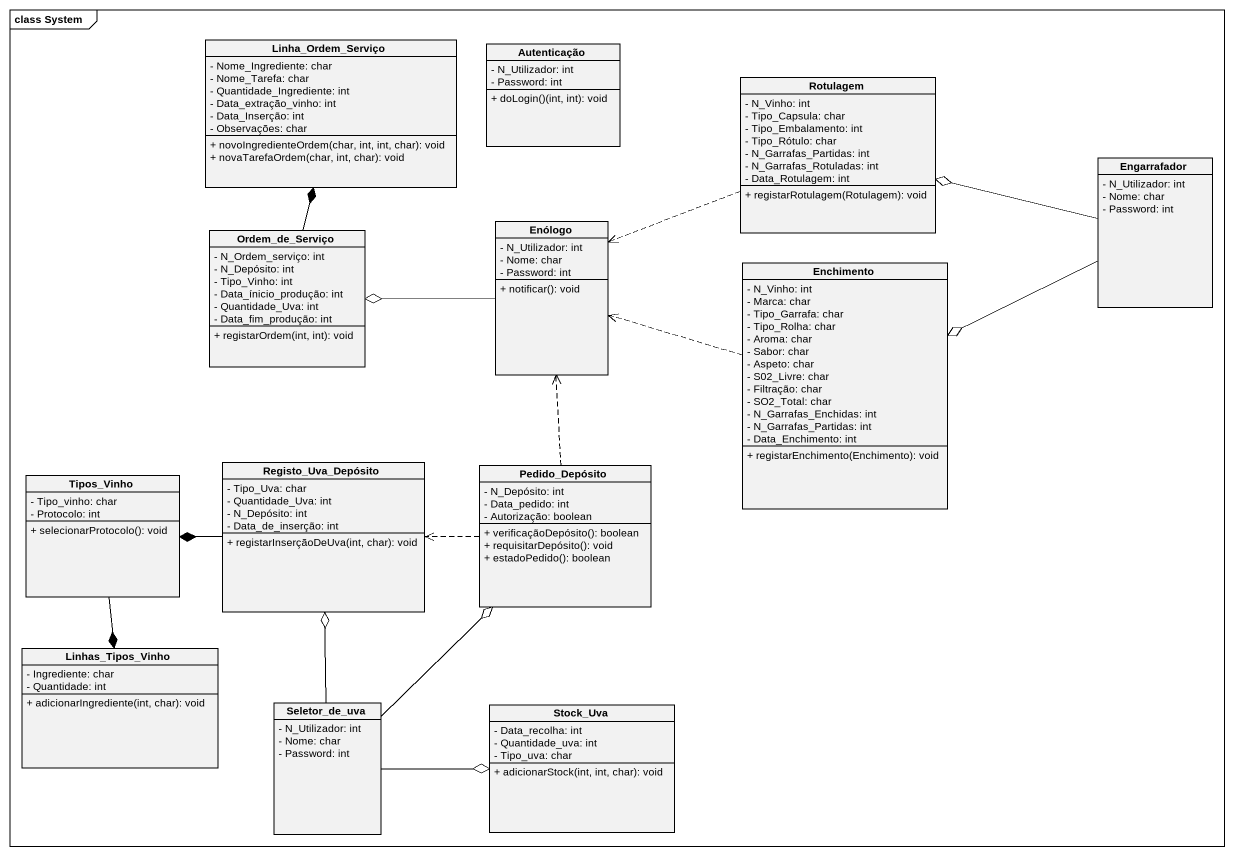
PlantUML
@startuml
mainframe class System
hide circle
hide empty members
skinparam classAttributeIconSize 0
class Linha_Ordem_Serviço {
  - Nome_Ingrediente: char
  - Nome_Tarefa: char
  - Quantidade_Ingrediente: int
  - Data_extração_vinho: int
  - Data_Inserção: int
  - Observações: char
  + novoIngredienteOrdem(char, int, int, char): void
  + novaTarefaOrdem(char, int, char): void
}
class Autenticação {
  - N_Utilizador: int
  - Password: int
  + doLogin()(int, int): void
}
class Rotulagem {
  - N_Vinho: int
  - Tipo_Capsula: char
  - Tipo_Embalamento: int
  - Tipo_Rótulo: char
  - N_Garrafas_Partidas: int
  - N_Garrafas_Rotuladas: int
  - Data_Rotulagem: int
  + registarRotulagem(Rotulagem): void
}
class Engarrafador {
  - N_Utilizador: int
  - Nome: char
  - Password: int
}
class Ordem_de_Serviço {
  - N_Ordem_serviço: int
  - N_Depósito: int
  - Tipo_Vinho: int
  - Data_ínicio_produção: int
  - Quantidade_Uva: int
  - Data_fim_produção: int
  + registarOrdem(int, int): void
}
class Enólogo {
  - N_Utilizador: int
  - Nome: char
  - Password: int
  + notificar(): void
}
class Enchimento {
  - N_Vinho: int
  - Marca: char
  - Tipo_Garrafa: char
  - Tipo_Rolha: char
  - Aroma: char
  - Sabor: char
  - Aspeto: char
  - S02_Livre: char
  - Filtração: char
  - SO2_Total: char
  - N_Garrafas_Enchidas: int
  - N_Garrafas_Partidas: int
  - Data_Enchimento: int
  + registarEnchimento(Enchimento): void
}
class Tipos_Vinho {
  - Tipo_vinho: char
  - Protocolo: int
  + selecionarProtocolo(): void
}
class Registo_Uva_Depósito {
  - Tipo_Uva: char
  - Quantidade_Uva: int
  - N_Depósito: int
  - Data_de_inserção: int
  + registarInserçãoDeUva(int, char): void
}
class Pedido_Depósito {
  - N_Depósito: int
  - Data_pedido: int
  - Autorização: boolean
  + verificaçãoDepósito(): boolean
  + requisitarDepósito(): void
  + estadoPedido(): boolean
}
class Linhas_Tipos_Vinho {
  - Ingrediente: char
  - Quantidade: int
  + adicionarIngrediente(int, char): void
}
class Seletor_de_uva {
  - N_Utilizador: int
  - Nome: char
  - Password: int
}
class Stock_Uva {
  - Data_recolha: int
  - Quantidade_uva: int
  - Tipo_uva: char
  + adicionarStock(int, int, char): void
}
Rotulagem .left.> Enólogo
Engarrafador -left-o Rotulagem
Engarrafador -left-o Enchimento
Ordem_de_Serviço -up-* Linha_Ordem_Serviço
Enólogo -left-o Ordem_de_Serviço
Enchimento .left.> Enólogo
Tipos_Vinho --* Linhas_Tipos_Vinho
Registo_Uva_Depósito -left-* Tipos_Vinho
Pedido_Depósito .up.> Enólogo
Pedido_Depósito .left.> Registo_Uva_Depósito
Seletor_de_uva -up-o Registo_Uva_Depósito
Seletor_de_uva -up-o Pedido_Depósito
Seletor_de_uva -right-o Stock_Uva
@enduml
